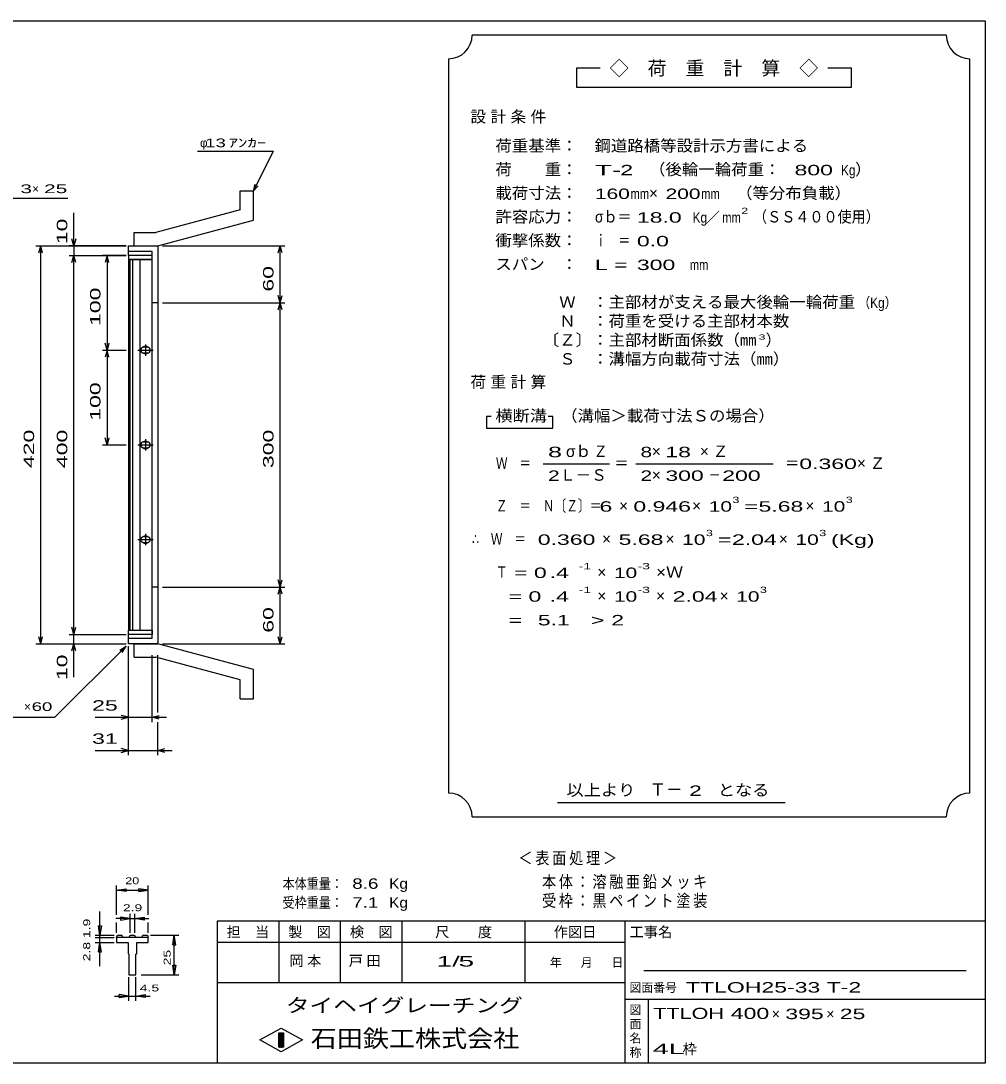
# Model space of a CAD drawing. Units: millimetres, scale not verified. Extents: x -910 to 866, y -641 to 527.
# Drawn here: x -151 to 866, y -573 to 527 of the extents above; entities that cross this region are included whole.
import ezdxf
from ezdxf.enums import TextEntityAlignment as Align

# ---------------------------------------------------------------- set-up
doc = ezdxf.new("R2010")
doc.units = ezdxf.units.MM
doc.header["$LTSCALE"] = 5
for name, color, linetype, lineweight in [('0_2', 150, 'Continuous', 25), ('16', 3, 'Continuous', 25), ('19', 6, 'Continuous', 25), ('22', 2, 'Continuous', 25), ('32', 4, 'Continuous', 25)]:
    doc.layers.add(name, color=color, linetype=linetype, lineweight=lineweight)
doc.styles.add('ベクトル', font='')
doc.styles.get('ベクトル').set_extended_font_data('ベクトル')

msp = doc.modelspace()

# ---------------------------------------------------------------- linework, layer by layer
at = {"layer": '0_2'}
for p, q in [((-864.5, 526.75), (865.5, 526.75)), ((865.5, 526.75), (865.5, -573.25)), ((865.5, -423.25), (55.5, -423.25)), ((55.5, -423.25), (55.5, -573.25)), ((120.5, -423.25), (120.5, -488.25)), ((185.5, -488.25), (185.5, -423.25)), ((250.5, -423.25), (250.5, -488.25)), ((380.5, -488.25), (380.5, -423.25)), ((485.5, -423.25), (485.5, -573.25)), ((485.5, -445.75), (55.5, -445.75)), ((845.5, -475.75), (505.5, -475.75)), ((55.5, -488.25), (485.5, -488.25)), ((485.5, -505.75), (865.5, -505.75)), ((510.5, -573.25), (510.5, -505.75)), ((100.5, -548.75), (123, -536.25)), ((123, -536.25), (145.5, -548.75)), ((123, -561.25), (100.5, -548.75)), ((120.5, -541.25), (125.5, -541.25)), ((120.5, -556.25), (120.5, -541.25)), ((120.5, -541.25), (121.5, -541.25)), ((121.5, -541.25), (121.5, -556.25)), ((122.5, -556.25), (122.5, -541.25)), ((122.5, -541.25), (123.5, -541.25)), ((145.5, -548.75), (123, -561.25)), ((123.5, -541.25), (123.5, -556.25)), ((124.5, -556.25), (124.5, -541.25)), ((124.5, -541.25), (125.5, -541.25)), ((125.5, -541.25), (125.5, -556.25)), ((125.5, -541.25), (125.5, -556.25)), ((125.5, -556.25), (120.5, -556.25)), ((121.5, -556.25), (122.5, -556.25)), ((123.5, -556.25), (124.5, -556.25)), ((865.5, -573.25), (-864.5, -573.25))]:
    msp.add_line(p, q, dxfattribs=at)
at = {"layer": '16'}
for p, q in [((-13, 279.25), (-38, 279.25)), ((-38, 279.25), (-38, 274.75)), ((-13, 274.75), (-13, 279.25)), ((-38, 274.75), (-13, 274.75)), ((-38, 274.75), (-38, -116.25)), ((-13, 274.75), (-38, 274.75)), ((-36.5, 274.75), (-36.5, -116.25)), ((-33.5, -116.25), (-33.5, 274.75)), ((-26, 274.75), (-26, -116.25)), ((-13, -116.25), (-13, 274.75)), ((-28, 179.25), (-12, 179.25)), ((-18, 182.25), (-22, 182.25)), ((-22, 176.25), (-18, 176.25)), ((-20, 185.25), (-20, 173.25)), ((-28, 79.25), (-12, 79.25)), ((-18, 82.25), (-22, 82.25)), ((-20, 85.25), (-20, 73.25)), ((-22, 76.25), (-18, 76.25)), ((-28, -20.75), (-12, -20.75)), ((-18, -17.75), (-22, -17.75)), ((-20, -14.75), (-20, -26.75)), ((-22, -23.75), (-18, -23.75)), ((-38, -116.25), (-13, -116.25)), ((-38, -120.75), (-38, -116.25)), ((-38, -116.25), (-13, -116.25)), ((-13, -120.75), (-38, -120.75)), ((-13, -116.25), (-13, -120.75))]:
    msp.add_line(p, q, dxfattribs=at)
for centre, radius, start, end in [((-22, 179.25), 3, 90, 270), ((-20, 179.25), 4, 46.6, 133.4), ((-20, 179.25), 4, 226.6, 313.4), ((-18, 179.25), 3, 270, 90), ((-22, 79.25), 3, 90, 270), ((-20, 79.25), 4, 46.6, 133.4), ((-18, 79.25), 3, 270, 90), ((-20, 79.25), 4, 226.6, 313.4), ((-22, -20.75), 3, 90, 270), ((-20, -20.75), 4, 46.6, 133.4), ((-18, -20.75), 3, 270, 90), ((-20, -20.75), 4, 226.6, 313.4)]:
    msp.add_arc(centre, radius, start, end, dxfattribs=at)
at = {"layer": '19'}
for p, q in [((80, 347.25), (94, 347.25)), ((80, 327.25), (80, 347.25)), ((94, 316.25), (94, 347.25)), ((80, 327.25), (-9, 303.25)), ((-7, 289.25), (94, 316.25)), ((-32, 303.25), (-9, 303.25)), ((-32, 289.25), (-32, 303.25)), ((-38, 279.25), (-38, 289.25)), ((-38, 289.25), (-8, 289.25)), ((-32, 289.25), (-7, 289.25)), ((-8, 289.25), (-7, 288.25)), ((-7, 288.25), (-7, -129.75)), ((-13, 283.25), (-38, 283.25)), ((-13, -124.75), (-13, 283.25)), ((-7, 229.25), (-13, 229.25)), ((-7, -70.75), (-13, -70.75)), ((-38, -130.75), (-38, -120.75)), ((-38, -124.75), (-13, -124.75)), ((-8, -130.75), (-38, -130.75)), ((-32, -130.75), (-7, -130.75)), ((-32, -144.75), (-32, -130.75)), ((-7, -129.75), (-8, -130.75)), ((94, -157.75), (-7, -130.75)), ((-32, -144.75), (-9, -144.75)), ((80, -168.75), (-9, -144.75)), ((94, -188.75), (94, -157.75)), ((80, -188.75), (80, -168.75)), ((80, -188.75), (94, -188.75))]:
    msp.add_line(p, q, dxfattribs=at)
at = {"layer": '22', "color": 4}
for p, q in [((824.5, 511.75), (324.5, 511.75)), ((299.5, 486.75), (299.5, -288.25)), ((849.5, -288.25), (849.5, 486.75)), ((459.5, 476.75), (434.5, 476.75)), ((434.5, 476.75), (434.5, 456.75)), ((724.5, 476.75), (699.5, 476.75)), ((724.5, 456.75), (724.5, 476.75)), ((434.5, 456.75), (724.5, 456.75)), ((35, 389.25), (115, 389.25)), ((94, 347.25), (115, 389.25)), ((94, 347.25), (95.5, 354.55)), ((94, 347.25), (99, 352.75)), ((-217, 339.75), (-102, 339.75)), ((-95.5, 289.25), (-95.5, 324.25)), ((-135.5, 289.25), (-40.5, 289.25)), ((-132.5, 281.75), (-130.5, 289.25)), ((-128.5, 281.75), (-130.5, 289.25)), ((-130.5, -130.75), (-130.5, 289.25)), ((-40.5, 289.25), (-100.5, 289.25)), ((-95.5, 289.25), (-97.5, 296.75)), ((-93.5, 296.75), (-95.5, 289.25)), ((-95.5, 289.25), (-95.5, 279.25)), ((-2, 289.25), (127, 289.25)), ((120, 281.75), (122, 289.25)), ((124, 281.75), (122, 289.25)), ((122, 229.25), (122, 289.25)), ((-100.5, 279.25), (-40.5, 279.25)), ((-97.5, 271.75), (-95.5, 279.25)), ((-93.5, 271.75), (-95.5, 279.25)), ((-95.5, -120.75), (-95.5, 279.25)), ((-40.5, 279.25), (-65.5, 279.25)), ((-60.5, 279.25), (-62.5, 271.75)), ((-58.5, 271.75), (-60.5, 279.25)), ((-60.5, 279.25), (-60.5, 179.25)), ((122, 229.25), (120, 236.75)), ((122, 229.25), (124, 236.75)), ((-2, 229.25), (127, 229.25)), ((120, 221.75), (122, 229.25)), ((124, 221.75), (122, 229.25)), ((122, -70.75), (122, 229.25)), ((-65.5, 179.25), (-40.5, 179.25)), ((-60.5, 179.25), (-62.5, 186.75)), ((-60.5, 179.25), (-62.5, 171.75)), ((-58.5, 186.75), (-60.5, 179.25)), ((-58.5, 171.75), (-60.5, 179.25)), ((-60.5, 179.25), (-60.5, 79.25)), ((344.5, 109.25), (339.5, 109.25)), ((339.5, 109.25), (339.5, 96.75)), ((409.5, 109.25), (404.5, 109.25)), ((409.5, 96.75), (409.5, 109.25)), ((339.5, 96.75), (409.5, 96.75)), ((-65.5, 79.25), (-40.5, 79.25)), ((-60.5, 79.25), (-62.5, 86.75)), ((-58.5, 86.75), (-60.5, 79.25)), ((399.5, 59.25), (469.5, 59.25)), ((497, 59.25), (642, 59.25)), ((122, -70.75), (120, -63.25)), ((122, -70.75), (124, -63.25)), ((-2, -70.75), (127, -70.75)), ((120, -78.25), (122, -70.75)), ((124, -78.25), (122, -70.75)), ((122, -130.75), (122, -70.75)), ((-100.5, -120.75), (-40.5, -120.75)), ((-95.5, -120.75), (-97.5, -113.25)), ((-95.5, -120.75), (-93.5, -113.25)), ((-95.5, -130.75), (-95.5, -120.75)), ((-135.5, -130.75), (-40.5, -130.75)), ((-130.5, -130.75), (-132.5, -123.25)), ((-130.5, -130.75), (-128.5, -123.25)), ((-100.5, -130.75), (-40.5, -130.75)), ((-97.5, -138.25), (-95.5, -130.75)), ((-93.5, -138.25), (-95.5, -130.75)), ((-95.5, -165.75), (-95.5, -130.75)), ((-2, -130.75), (127, -130.75)), ((122, -130.75), (120, -123.25)), ((122, -130.75), (124, -123.25)), ((-115.5, -208.25), (-40.5, -133.25)), ((-47, -137.25), (-40.5, -133.25)), ((-44.5, -139.75), (-40.5, -133.25)), ((-38, -213.25), (-38, -133.25)), ((-38, -248.25), (-38, -133.25)), ((-13, -213.25), (-13, -142.75)), ((-7, -203.25), (-7, -142.75)), ((-215.5, -208.25), (-115.5, -208.25)), ((-73, -208.25), (-38, -208.25)), ((-38, -208.25), (-45.5, -206.25)), ((-45.5, -210.25), (-38, -208.25)), ((-38, -208.25), (-13, -208.25)), ((-13, -208.25), (-5.5, -206.25)), ((-5.5, -210.25), (-13, -208.25)), ((-13, -208.25), (2, -208.25)), ((-7, -248.25), (-7, -213.25)), ((-38, -243.25), (-45.5, -241.25)), ((-7, -243.25), (0.5, -241.25)), ((-73, -243.25), (-38, -243.25)), ((-45.5, -245.25), (-38, -243.25)), ((-38, -243.25), (-7, -243.25)), ((0.5, -245.25), (-7, -243.25)), ((-7, -243.25), (8, -243.25)), ((414.5, -298.25), (654.5, -298.25)), ((324.5, -313.25), (824.5, -313.25))]:
    msp.add_line(p, q, dxfattribs=at)
for centre, start, end in [((299.5, 511.75), 270, 0), ((849.5, 511.75), 180, 270), ((299.5, -313.25), 0, 90), ((849.5, -313.25), 90, 180)]:
    msp.add_arc(centre, 25, start, end, dxfattribs=at)
at = {"layer": '32'}
for p, q in [((-50.5, -416.75), (-50.5, -385.75)), ((-50.5, -390.75), (-40.5, -389.25)), ((-40.5, -392.25), (-50.5, -390.75)), ((-50.5, -390.75), (-17.167, -390.75)), ((-40.5, -392.25), (-40.5, -389.25)), ((-17.167, -390.75), (-27.167, -389.25)), ((-27.167, -392.25), (-27.167, -389.25)), ((-27.167, -392.25), (-17.167, -390.75)), ((-17.167, -416.75), (-17.167, -385.75)), ((-68, -438.25), (-68, -413.25)), ((-36.25, -435.75), (-36.25, -415.75)), ((-31.417, -415.75), (-31.417, -435.75)), ((-68, -438.25), (-69.5, -428.25)), ((-69.5, -428.25), (-66.5, -428.25)), ((-66.5, -428.25), (-68, -438.25)), ((-36.25, -420.75), (-51.25, -420.75)), ((-50.5, -435.75), (-50.5, -424.75)), ((-36.25, -420.75), (-46.25, -419.25)), ((-46.25, -419.25), (-46.25, -422.25)), ((-46.25, -422.25), (-36.25, -420.75)), ((-36.25, -420.75), (-31.417, -420.75)), ((-31.417, -420.75), (-21.417, -419.25)), ((-21.417, -422.25), (-31.417, -420.75)), ((-31.417, -420.75), (-16.417, -420.75)), ((-21.417, -419.25), (-21.417, -422.25)), ((-17.167, -435.75), (-17.167, -424.75)), ((-73, -438.25), (-53, -438.25)), ((-68, -445.75), (-68, -438.25)), ((-50.5, -440.75), (-49.667, -438.25)), ((-49.667, -438.25), (-44.833, -438.25)), ((-44.833, -438.25), (-44, -440.75)), ((-37.083, -440.75), (-36.25, -438.25)), ((-36.25, -438.25), (-31.417, -438.25)), ((-31.417, -438.25), (-30.583, -440.75)), ((-23.667, -440.75), (-22.833, -438.25)), ((-22.833, -438.25), (-18, -438.25)), ((-18, -438.25), (-17.167, -440.75)), ((-14.667, -438.25), (15.333, -438.25)), ((8.833, -448.25), (10.333, -438.25)), ((11.833, -448.25), (10.333, -438.25)), ((10.333, -479.917), (10.333, -438.25)), ((-73, -440.75), (-53, -440.75)), ((-73, -445.75), (-53, -445.75)), ((-69.5, -455.75), (-68, -445.75)), ((-66.5, -455.75), (-68, -445.75)), ((-68, -470.75), (-68, -445.75)), ((-50.5, -440.75), (-50.5, -445.75)), ((-17.167, -440.75), (-50.5, -440.75)), ((-50.5, -445.75), (-38.417, -445.75)), ((-38.417, -445.75), (-38.417, -457.417)), ((-29.25, -457.417), (-29.25, -445.75)), ((-29.25, -445.75), (-17.167, -445.75)), ((-17.167, -445.75), (-17.167, -440.75)), ((8.833, -448.25), (11.833, -448.25)), ((-69.5, -455.75), (-66.5, -455.75)), ((-38.417, -457.417), (-37.583, -458.25)), ((-37.583, -458.25), (-37.583, -479.917)), ((-30.083, -458.25), (-29.25, -457.417)), ((-30.083, -479.917), (-30.083, -458.25)), ((10.333, -479.917), (8.833, -469.917)), ((8.833, -469.917), (11.833, -469.917)), ((11.833, -469.917), (10.333, -479.917)), ((-37.583, -479.917), (-30.083, -479.917)), ((-37.583, -507.417), (-37.583, -482.417)), ((-30.083, -507.417), (-30.083, -482.417)), ((-24.667, -479.917), (15.333, -479.917)), ((-52.583, -502.417), (-37.583, -502.417)), ((-37.583, -502.417), (-47.583, -500.917)), ((-47.583, -503.917), (-47.583, -500.917)), ((-47.583, -503.917), (-37.583, -502.417)), ((-37.583, -502.417), (-30.083, -502.417)), ((-30.083, -502.417), (-20.083, -500.917)), ((-20.083, -503.917), (-30.083, -502.417)), ((-30.083, -502.417), (-15.083, -502.417)), ((-20.083, -503.917), (-20.083, -500.917))]:
    msp.add_line(p, q, dxfattribs=at)
msp.add_circle((-68, -440.75), 0.5, dxfattribs=at)

# ---------------------------------------------------------------- texts
at = {"layer": '0_2', "style": 'ベクトル'}
for s, height, p in [('担\u3000当', 11, (65.5, -434.75)), ('製\u3000図', 11, (130.5, -434.75)), ('検\u3000図', 11, (195.5, -434.75)), ('尺\u3000\u3000度', 11, (285.5, -434.75)), ('作図日', 11, (410.5, -434.75)), ('工事名', 11, (490.5, -434.75)), ('年', 9.164, (406.5, -467)), ('月', 9.164, (439, -467)), ('日', 9.164, (471.5, -467)), ('図面番号', 9.164, (490.5, -493.5)), ('図', 9.164, (490.5, -517)), ('面', 9.164, (490.5, -532)), ('名', 9.164, (490.5, -547)), ('称', 9.164, (490.5, -562))]:
    msp.add_text(s, height=height, dxfattribs=at).set_placement(p, align=Align.MIDDLE_LEFT)
at = {"layer": '0_2', "color": 222, "style": 'ベクトル'}
for s, height, width, p in [('タイヘイグレーチング', 14.66, 1.25, (128, -512.25)), ('石田鉄工株式会社', 18.33, 1.1, (154.25, -547.25))]:
    msp.add_text(s, height=height, dxfattribs=dict(at, width=width)).set_placement(p, align=Align.MIDDLE_LEFT)
at = {"layer": '22', "style": 'ベクトル'}
for s, height, p in [('◇\u3000荷\u3000重\u3000計\u3000算\u3000◇', 14.66, (469.5, 476.75)), ('φ', 9.164, (37.5, 398)), ('）', 12.1, (728.5, 370)), ('×', 9.164, (-139.5, 349.5)), ('×', 12.1, (511, 345)), ('／', 11, (570.75, 319.25)), ('）', 12.1, (634, 190)), ('σｂ', 12.1, (423.5, 72.5)), ('×', 12.1, (514, 72.5)), ('Ｌ－Ｓ', 12.1, (417, 47.5)), ('×', 12.1, (514, 47.5)), ('×', 12.1, (479.5, 15)), ('×', 12.1, (556.5, 15)), ('×', 12.1, (676, 15)), ('×', 12.1, (461.5, -20)), ('×', 12.1, (528.5, -20)), ('×', 12.1, (648, -20)), ('×', 12.1, (456.5, -55)), ('×', 12.1, (456.5, -80)), ('×', 12.1, (518.5, -80)), ('×', 12.1, (585.5, -80)), ('×', 9.164, (-148, -197)), ('Ｔ－', 12.83, (511.5, -284.5)), ('×', 11, (640.5, -521.25)), ('×', 11, (698, -521.25)), ('枠', 11, (546.5, -558.25))]:
    msp.add_text(s, height=height, dxfattribs=at).set_placement(p, align=Align.MIDDLE_LEFT)
for s, height, width, p in [(' 13 ', 9.164, 1.6, (37.5, 398)), ('ｱﾝｶｰ', 9.164, 1.6, (67.5, 398)), ('荷重基準：\u3000', 12.1, 1.05, (349, 395)), ('鋼道路橋等設計示方書による', 12.1, 1.05, (453.5, 395)), ('荷\u3000\u3000重：\u3000', 12.1, 1.05, (349, 370)), ('T-', 11, 2, (454, 369.25)), (' 2 ', 11, 1.65, (474, 369.25)), ('（後輪一輪荷重：', 12.1, 1.05, (511, 370)), ('  800', 11, 1.65, (651, 369.25)), ('Kg', 11, 0.85, (713.5, 369.25)), ('3', 9.164, 1.8, (-152, 349.5)), ('25', 9.164, 1.8, (-127, 349.5)), ('載荷寸法：\u3000', 12.1, 1.05, (349, 345)), ('\u3000（等分布負載）', 12.1, 1.05, (585.5, 345)), ('160', 11, 1.5, (454, 344.25)), ('mm', 11, 0.8, (491.5, 344.25)), ('200', 11, 1.5, (528.5, 344.25)), ('mm', 11, 0.8, (566, 344.25)), ('許容応力：\u3000', 12.1, 1.05, (349, 320)), ('σｂ＝', 12.1, 0.9, (454, 320)), (' 18.0', 11, 1.65, (491.5, 319.25)), ('Kg', 11, 0.85, (557, 319.25)), ('mm', 11, 0.8, (588.25, 319.25)), ('2', 6.598, 1.5, (608.25, 326.25)), ('（ＳＳ４００使用）', 12.1, 0.9, (620.75, 320)), ('衝撃係数：\u3000', 12.1, 1.05, (349, 295)), ('ｉ\u3000＝', 12.1, 0.75, (454, 295)), (' 0.0', 11, 1.65, (491.5, 294.25)), ('スパン\u3000：\u3000', 12.1, 1.05, (349, 270)), ('L =', 11, 1.65, (454, 269.25)), (' 300 ', 11, 1.65, (491.5, 269.25)), ('mm', 11, 0.8, (554, 269.25)), ('\u3000Ｗ\u3000：主部材が支える最大後輪一輪荷重', 12.1, 1.05, (399, 230)), ('（Kg）', 11, 0.85, (731.5, 229.25)), ('\u3000Ｎ\u3000：荷重を受ける主部材本数', 12.1, 1.05, (399, 210)), ('〔Ｚ〕：主部材断面係数（㎜', 12.1, 1.05, (399, 190)), ('3', 5.499, 1.8, (626.5, 193)), ('\u3000Ｓ\u3000：溝幅方向載荷寸法（㎜）', 12.1, 1.05, (399, 170)), ('横断溝', 12.1, 1.1, (349, 110)), ('\u3000（溝幅＞載荷寸法Ｓの場合）', 12.1, 1.05, (401, 110)), ('8', 11, 1.8, (404.5, 71.75)), ('Ｚ', 12.1, 0.9, (452.5, 72.5)), ('8', 11, 1.5, (502, 71.75)), (' 18 ', 11, 1.65, (521.5, 71.75)), ('Ｗ\u3000＝', 12.1, 0.75, (349.5, 60)), ('＝', 12.1, 0.9, (474.5, 60)), ('＝', 12.1, 0.9, (654.5, 60)), ('0.360', 11, 1.65, (669.5, 59.25)), ('2', 11, 1.5, (404.5, 46.75)), ('2', 11, 1.5, (502, 46.75)), (' 300 ', 11, 1.65, (521.5, 46.75)), ('－', 12.1, 0.75, (574, 47.5)), (' 200 ', 11, 1.65, (581.5, 46.75)), ('Ｚ\u3000＝\u3000Ｎ〔Ｚ〕＝', 12.1, 0.75, (349.5, 15)), ('3', 6.598, 1.5, (599, 21.25)), ('3', 6.598, 1.5, (718.5, 21.25)), (' 6 ', 11, 1.65, (452, 14.25)), ('0.946', 11, 1.65, (494.5, 14.25)), ('10', 11, 1.5, (574, 14.25)), ('=', 11, 1.7, (611.5, 14.25)), ('5.68', 11, 1.65, (626.5, 14.25)), ('10', 11, 1.5, (693.5, 14.25)), ('3', 6.598, 1.5, (571, -13.75)), ('3', 6.598, 1.5, (690.5, -13.75)), ('∴\u3000Ｗ\u3000＝', 12.1, 0.75, (324.5, -20)), (' 0.360', 11, 1.65, (387, -20.75)), ('5.68', 11, 1.65, (479, -20.75)), ('10', 11, 1.5, (546, -20.75)), ('=', 11, 1.7, (583.5, -20.75)), ('2.04', 11, 1.65, (598.5, -20.75)), ('10', 11, 1.5, (665.5, -20.75)), ('(Kg)', 11, 1.65, (703, -20.75)), ('Ｔ', 12.1, 0.75, (349.5, -55)), (' = 0', 11, 1.65, (362, -55.75)), (' .4 ', 11, 1.65, (399.5, -55.75)), ('-1', 6.598, 1.65, (437, -48.75)), ('10', 11, 1.5, (474, -55.75)), ('-3', 6.598, 1.65, (499, -48.75)), ('×Ｗ', 12.1, 1.1, (518.5, -55)), ('  = 0', 11, 1.65, (349.5, -80.75)), (' .4 ', 11, 1.65, (399.5, -80.75)), ('-1', 6.598, 1.65, (437, -73.75)), ('10', 11, 1.5, (474, -80.75)), ('-3', 6.598, 1.65, (499, -73.75)), ('2.04', 11, 1.65, (536, -80.75)), ('10', 11, 1.5, (603, -80.75)), ('3', 6.598, 1.5, (628, -73.75)), ('  =', 11, 1.65, (349.5, -105.75)), (' 5.1', 11, 1.65, (387, -105.75)), ('>', 11, 1.7, (449.5, -105.75)), (' 2 ', 11, 1.65, (464.5, -105.75)), (' 60 ', 9.164, 1.6, (-145.5, -197)), (' 25 ', 11, 1.65, (-83, -195.75)), (' 31 ', 11, 1.65, (-83, -230.75)), ('以上より\u3000', 12.1, 1.1, (424, -285)), (' 2 ', 11, 1.65, (546.5, -285.75)), ('となる', 12.1, 1.1, (583.5, -285)), ('本体重量：', 11, 0.85, (124.5, -383.75)), ('  8.6', 11, 1.35, (187, -383.75)), ('Kg', 11, 1.1, (237, -383.75)), ('受枠重量：', 11, 0.85, (124.5, -403.75)), ('  7.1', 11, 1.35, (187, -403.75)), ('Kg', 11, 1.1, (237, -403.75)), ('1/', 11, 2, (287, -465.75)), (' 5 ', 11, 2, (302, -465.75)), ('TTLOH25-33 T-2                        ', 11, 1.65, (550, -493.25)), ('TTLOH', 11.73, 1.45, (515.5, -520.75)), (' 400 ', 11.73, 1.55, (590.5, -520.75)), (' 395 ', 11, 1.65, (648, -521.25)), (' 25 ', 11, 1.65, (705.5, -521.25)), ('4L', 11, 2.05, (515, -558.25))]:
    msp.add_text(s, height=height, dxfattribs=dict(at, width=width)).set_placement(p, align=Align.MIDDLE_LEFT)
at = {"layer": '22', "style": 'ベクトル', "width": 1.65}
for s, p in [(' 10 ', (-108, 284.25)), (' 60 ', (109.5, 234.25)), (' 100 ', (-73, 198)), (' 100 ', (-73, 98)), (' 420 ', (-143, 48)), (' 400 ', (-108, 48)), (' 300 ', (109.5, 48)), (' 60 ', (109.5, -125.75)), (' 10 ', (-108, -175.75))]:
    msp.add_text(s, height=11, rotation=90, dxfattribs=at).set_placement(p, align=Align.MIDDLE_LEFT)
at = {"layer": '22', "attachment_point": 4, "style": 'ベクトル'}
for s, insert, char_height in [('\\T1.28;設計条件', (322.75, 425), 12.1), ('\\T1.28;荷重計算', (322.75, 145), 12.1), ('\\T1.42;×Ｚ', (564.75, 72.5), 12.1), ('\\T1.42;×Ｚ', (730.25, 60), 12.1), ('\\T1.2;\\W0.85;＜表面処理＞', (373.25, -357.5), 12.83), ('\\T1.19;\\W0.85;本体：溶融亜鉛メッキ', (398.25, -382.5), 12.83), ('\\T1.19;\\W0.85;受枠：黒ペイント塗装', (398.25, -402.5), 12.83), ('\\T1.25;岡本\u3000', (131.75, -465.75), 11), ('\\T1.25;戸田\u3000', (194.25, -465.75), 11)]:
    msp.add_mtext(s, dxfattribs=dict(at, insert=insert, char_height=char_height))
at = {"layer": '32', "color": 2, "style": 'ベクトル'}
for s, width, p in [('20', 1.35, (-41.333, -380.75)), ('2.9', 1.5, (-43.833, -409.25)), (' 4.5 ', 1.5, (-30.083, -493.917))]:
    msp.add_text(s, height=7.331, dxfattribs=dict(at, width=width)).set_placement(p, align=Align.MIDDLE_LEFT)
at = {"layer": '32', "color": 2, "style": 'ベクトル', "width": 1.5}
for s, p in [('2.8 1.9', (-82, -465.75)), (' 25 ', (2.833, -474.083))]:
    msp.add_text(s, height=7.331, rotation=90, dxfattribs=at).set_placement(p, align=Align.MIDDLE_LEFT)

doc.saveas('drawing.dxf')
